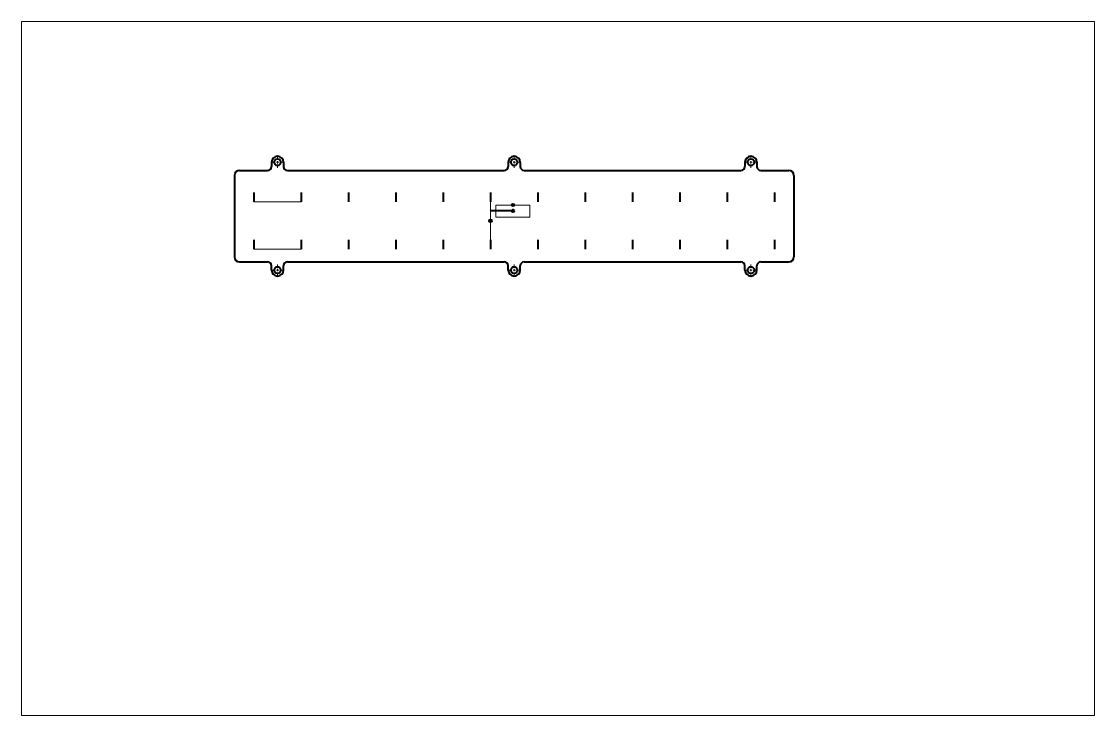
# Paper-space layout 'Sheet1' of a CAD drawing. Header units: millimetres, sheet in inches. Extents: x 0 to 17, y 0 to 11.
# The model-space entities are those that its viewports show. They can reach past a viewport. Long polylines and large blocks are cut down to what shows.
import ezdxf

# ---------------------------------------------------------------- set-up
doc = ezdxf.new("R2010")
doc.units = ezdxf.units.MM
doc.header["$LTSCALE"] = 0.5
doc.linetypes.add('CENTER', pattern=[0.72, 0.45, -0.09, 0.09, -0.09])
for name, color, linetype, lineweight in [('CENTERMARKS', 7, 'Continuous', 13), ('ModelSketch_Construction', 7, 'CENTER', 13), ('ModelSketch_Point', 7, 'Continuous', 40), ('ModelSketch_Visible', 7, 'Continuous', 40), ('Visible', 7, 'Continuous', 40)]:
    doc.layers.add(name, color=color, linetype=linetype, lineweight=lineweight)

msp = doc.modelspace()

# ---------------------------------------------------------------- linework, layer by layer
at = {"layer": 'CENTERMARKS', "linetype": 'CENTER'}
for p, q in [((177.48, 223.66), (177.48, 225.01)), ((272.73, 223.66), (272.73, 225.01)), ((367.98, 223.66), (367.98, 225.01)), ((176.53, 222.72), (175.18, 222.72)), ((177.48, 221.77), (177.48, 220.42)), ((178.42, 222.72), (179.77, 222.72)), ((271.78, 222.72), (270.43, 222.72)), ((272.73, 221.77), (272.73, 220.42)), ((273.67, 222.72), (275.02, 222.72)), ((367.03, 222.72), (365.68, 222.72)), ((367.98, 221.77), (367.98, 220.42)), ((368.92, 222.72), (370.27, 222.72)), ((177.48, 180.26), (177.48, 181.61)), ((272.73, 180.26), (272.73, 181.61)), ((367.98, 180.26), (367.98, 181.61)), ((176.53, 179.32), (175.18, 179.32)), ((177.48, 178.37), (177.48, 177.02)), ((178.42, 179.32), (179.77, 179.32)), ((271.78, 179.32), (270.43, 179.32)), ((272.73, 178.37), (272.73, 177.02)), ((273.67, 179.32), (275.02, 179.32)), ((367.03, 179.32), (365.68, 179.32)), ((367.98, 178.37), (367.98, 177.02)), ((368.92, 179.32), (370.27, 179.32))]:
    msp.add_line(p, q, dxfattribs=at)
at = {"layer": 'CENTERMARKS', "linetype": 'Continuous'}
for p, q in [((177.01, 222.72), (177.95, 222.72)), ((177.48, 222.25), (177.48, 223.19)), ((272.26, 222.72), (273.2, 222.72)), ((272.73, 222.25), (272.73, 223.19)), ((367.51, 222.72), (368.45, 222.72)), ((367.98, 222.25), (367.98, 223.19)), ((177.01, 179.32), (177.95, 179.32)), ((177.48, 178.85), (177.48, 179.79)), ((272.26, 179.32), (273.2, 179.32)), ((272.73, 178.85), (272.73, 179.79)), ((367.51, 179.32), (368.45, 179.32)), ((367.98, 178.85), (367.98, 179.79))]:
    msp.add_line(p, q, dxfattribs=at)
at = {"layer": 'ModelSketch_Construction'}
for p, q in [((167.95, 206.78), (187, 206.78)), ((263.2, 206.78), (263.2, 191.49)), ((265.38, 205.48), (279.08, 205.48)), ((265.38, 205.48), (265.38, 200.64)), ((279.08, 205.48), (279.08, 200.64)), ((265.38, 200.64), (279.08, 200.64)), ((167.95, 187.73), (187, 187.73))]:
    msp.add_line(p, q, dxfattribs=at)
at = {"layer": 'ModelSketch_Point'}
for centre in [(272.23, 205.48), (272.23, 203.14), (263.2, 199.14)]:
    msp.add_circle(centre, 0.5, dxfattribs=at)
at = {"layer": 'ModelSketch_Visible'}
for p, q in [((167.95, 210.54), (167.95, 206.78)), ((187, 210.54), (187, 206.78)), ((206.05, 210.54), (206.05, 206.78)), ((225.1, 210.54), (225.1, 206.78)), ((244.15, 210.54), (244.15, 206.78)), ((263.2, 210.54), (263.2, 206.78)), ((282.25, 210.54), (282.25, 206.78)), ((301.3, 210.54), (301.3, 206.78)), ((320.35, 210.54), (320.35, 206.78)), ((339.4, 210.54), (339.4, 206.78)), ((358.45, 210.54), (358.45, 206.78)), ((377.5, 210.54), (377.5, 206.78)), ((272.23, 203.14), (263.2, 203.14)), ((167.95, 191.49), (167.95, 187.73)), ((187, 191.49), (187, 187.73)), ((206.05, 191.49), (206.05, 187.73)), ((225.1, 191.49), (225.1, 187.73)), ((244.15, 191.49), (244.15, 187.73)), ((263.2, 191.49), (263.2, 187.73)), ((282.25, 191.49), (282.25, 187.73)), ((301.3, 191.49), (301.3, 187.73)), ((320.35, 191.49), (320.35, 187.73)), ((339.4, 191.49), (339.4, 187.73)), ((358.45, 191.49), (358.45, 187.73)), ((377.5, 191.49), (377.5, 187.73))]:
    msp.add_line(p, q, dxfattribs=at)
at = {"layer": 'Visible'}
for p, q in [((175.08, 222.72), (175.08, 221.02)), ((179.88, 222.72), (179.88, 221.02)), ((270.33, 222.72), (270.33, 221.02)), ((275.13, 222.72), (275.13, 221.02)), ((365.58, 222.72), (365.58, 221.02)), ((370.38, 222.72), (370.38, 221.02)), ((160.15, 217.42), (160.15, 184.62)), ((162.15, 219.42), (173.48, 219.42)), ((181.48, 219.42), (268.73, 219.42)), ((276.73, 219.42), (363.98, 219.42)), ((371.98, 219.42), (383.3, 219.42)), ((385.3, 217.42), (385.3, 184.62)), ((162.15, 182.62), (173.48, 182.62)), ((181.48, 182.62), (268.73, 182.62)), ((276.73, 182.62), (363.98, 182.62)), ((371.98, 182.62), (383.3, 182.62)), ((175.08, 179.32), (175.08, 181.02)), ((179.88, 179.32), (179.88, 181.02)), ((270.33, 179.32), (270.33, 181.02)), ((275.13, 179.32), (275.13, 181.02)), ((365.58, 179.32), (365.58, 181.02)), ((370.38, 179.32), (370.38, 181.02))]:
    msp.add_line(p, q, dxfattribs=at)
for centre in [(177.48, 222.72), (272.73, 222.72), (367.98, 222.72), (177.48, 179.32), (272.73, 179.32), (367.98, 179.32)]:
    msp.add_circle(centre, 1.35, dxfattribs=at)
for centre, radius, start, end in [((177.48, 222.72), 2.4, 0, 180), ((272.73, 222.72), 2.4, 0, 180), ((367.98, 222.72), 2.4, 0, 180), ((173.48, 221.02), 1.6, 270, 0), ((181.48, 221.02), 1.6, 180, 270), ((268.73, 221.02), 1.6, 270, 0), ((276.73, 221.02), 1.6, 180, 270), ((363.98, 221.02), 1.6, 270, 0), ((371.98, 221.02), 1.6, 180, 270), ((162.15, 217.42), 2, 90, 180), ((383.3, 217.42), 2, 0, 90), ((162.15, 184.62), 2, 180, 270), ((173.48, 181.02), 1.6, 0, 90), ((181.48, 181.02), 1.6, 90, 180), ((268.73, 181.02), 1.6, 0, 90), ((276.73, 181.02), 1.6, 90, 180), ((363.98, 181.02), 1.6, 0, 90), ((371.98, 181.02), 1.6, 90, 180), ((383.3, 184.62), 2, 270, 0), ((177.48, 179.32), 2.4, 180, 0), ((272.73, 179.32), 2.4, 180, 0), ((367.98, 179.32), 2.4, 180, 0)]:
    msp.add_arc(centre, radius, start, end, dxfattribs=at)

psp = doc.layouts.new('Sheet1')

# ---------------------------------------------------------------- viewports
at = {"layer": '0', "view_target_point": (290.349, 139.7)}
psp.add_viewport(center=(8.5, 5.5), size=(17, 11), view_center_point=(0, 0), view_height=279.4, dxfattribs=at)

doc.saveas('drawing.dxf')
